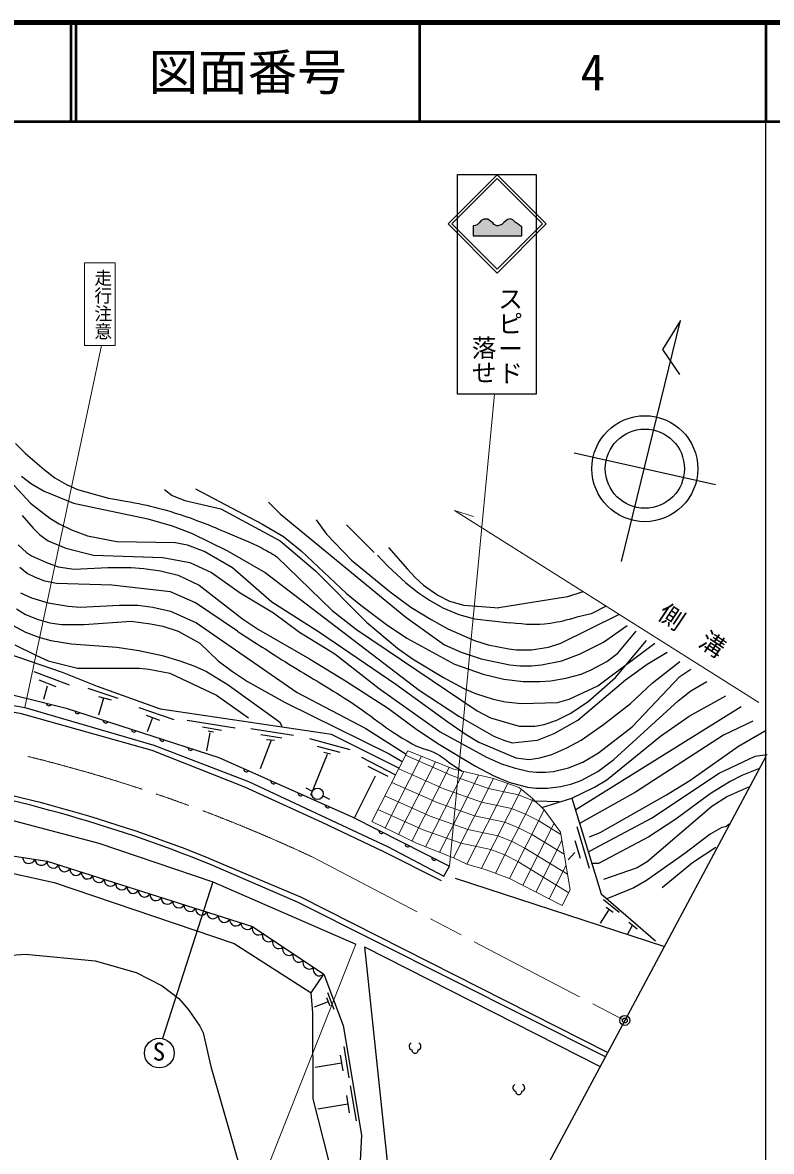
# Model space of a CAD drawing. Units: millimetres, scale not verified. Extents: x 40000 to 680000, y 20000 to 380000.
# Drawn here: x 503868 to 579552, y 266012 to 380000 of the extents above; entities that cross this region are included whole.
import ezdxf
from ezdxf.enums import TextEntityAlignment as Align

# ---------------------------------------------------------------- set-up
doc = ezdxf.new("R2010")
doc.units = ezdxf.units.MM
doc.header["$LTSCALE"] = 1000
doc.header["$PDMODE"] = 32
doc.header["$PDSIZE"] = 500
doc.linetypes.add('CHAIN', pattern=[18.5, 12, -1.5, 3.5, -1.5])
for name, color, linetype, lineweight in [('M-BGD', 7, 'Continuous', 25), ('M-BMK', 2, 'CHAIN', 13), ('M-BMK-SRVR', 3, 'Continuous', 25), ('M-STR-HTXT', 7, 'Continuous', 13), ('M-STR-STRC', 7, 'Continuous', 25), ('M-TTL', 2, 'Continuous', 140), ('M-TTL-BAND', 7, 'Continuous', 25), ('M-TTL-LINE', 7, 'Continuous', 50)]:
    doc.layers.add(name, color=color, linetype=linetype, lineweight=lineweight)
doc.layers.add('M-OTRS', color=6, linetype='Continuous')
doc.layers.add('M-TTL-TXT', color=7, linetype='Continuous')
doc.styles.add('@ＭＳ ゴシック', font='')
doc.styles.add('@ＭＳ 明朝', font='')
doc.styles.add('ＭＳ ゴシック', font='')
doc.styles.get('@ＭＳ ゴシック').set_extended_font_data('@MS Gothic')
doc.styles.get('@ＭＳ 明朝').set_extended_font_data('@MS Mincho')
doc.styles.get('ＭＳ ゴシック').set_extended_font_data('MS Gothic')

msp = doc.modelspace()

# ---------------------------------------------------------------- hatches: boundary and pattern name
at = {"layer": 'M-STR-STRC'}
msp.add_hatch(color=256, dxfattribs=at).paths.add_polyline_path([(554333, 358471), (554333, 359367), (554132, 359508), (553961, 359629), (553638, 359851), (553407, 360072), (553145, 360173), (552893, 360113), (552520, 359821), (552298, 359619), (551885, 359488), (551785, 359488), (551533, 359609), (551402, 359770), (551160, 359942), (550888, 360163), (550495, 360143), (550203, 360012), (550002, 359780), (549810, 359579), (549599, 359508), (549418, 359488), (549418, 358471)])

# ---------------------------------------------------------------- linework, layer by layer
at = {"layer": 'M-BGD'}
for p, q in [((564408, 325579), (570356, 349932)), ((570356, 349932), (568553, 346996)), ((568553, 346996), (570258, 344467)), ((503158, 337496), (504174, 336480)), ((499602, 336903), (504682, 331484)), ((504174, 336480), (506037, 334871)), ((559631, 336567), (573882, 333346)), ((503751, 334194), (504767, 333432)), ((506037, 334871), (507137, 334024)), ((507137, 334024), (508323, 333347)), ((504767, 333432), (506037, 332670)), ((508323, 333347), (509423, 332839)), ((521361, 332924), (528050, 329368)), ((506037, 332670), (509000, 331484)), ((509423, 332839), (512556, 331992)), ((518229, 332839), (518991, 332246)), ((518991, 332246), (520261, 331738)), ((520261, 331738), (523901, 330892)), ((504682, 331484), (506629, 329960)), ((509000, 331484), (516535, 329876)), ((523901, 330892), (529913, 327674)), ((528727, 331569), (529913, 330384)), ((503835, 330214), (504936, 328944)), ((506629, 329960), (507561, 329368)), ((516535, 329876), (518991, 329198)), ((529913, 330384), (542613, 319970)), ((533553, 329791), (534569, 328352)), ((504936, 328944), (505613, 328267)), ((507561, 329368), (508831, 328775)), ((508831, 328775), (510439, 328182)), ((518991, 329198), (520938, 328436)), ((520938, 328436), (524579, 326658)), ((528050, 329368), (530251, 328098)), ((534569, 328352), (537109, 325727)), ((536601, 329283), (539395, 326489)), ((503412, 327251), (504259, 326489)), ((505613, 328267), (506460, 327674)), ((506460, 327674), (508238, 326912)), ((510439, 328182), (513403, 327590)), ((513403, 327590), (519329, 327505)), ((519329, 327505), (520515, 327251)), ((520515, 327251), (522293, 326574)), ((529913, 327674), (533469, 324626)), ((530251, 328098), (532029, 326658)), ((504259, 326489), (504767, 326150)), ((504767, 326150), (506291, 325473)), ((508238, 326912), (511032, 326235)), ((511032, 326235), (518059, 325981)), ((522293, 326574), (525087, 324965)), ((524579, 326658), (528389, 324457)), ((529574, 326066), (535162, 320647)), ((532029, 326658), (536601, 322340)), ((539734, 326235), (540750, 325134)), ((540835, 326997), (542782, 324796)), ((504343, 324372), (503581, 324965)), ((506291, 325473), (507476, 325050)), ((507476, 325050), (509085, 324796)), ((509085, 324796), (512471, 324965)), ((512471, 324965), (514842, 324965)), ((514842, 324965), (516112, 324880)), ((516112, 324880), (517805, 324626)), ((518059, 325981), (520769, 325473)), ((520769, 325473), (522970, 324457)), ((525087, 324965), (529066, 321494)), ((537109, 325727), (541004, 322510)), ((540750, 325134), (542613, 323441)), ((505190, 323949), (504343, 324372)), ((506121, 323610), (505190, 323949)), ((517805, 324626), (519583, 324203)), ((519583, 324203), (521700, 323187)), ((522970, 324457), (525849, 322425)), ((528389, 324457), (543967, 312604)), ((533469, 324626), (538633, 319462)), ((542782, 324796), (543544, 323949)), ((543544, 323949), (544391, 323187)), ((507307, 323356), (506121, 323610)), ((512895, 323187), (507307, 323356)), ((518821, 322510), (512895, 323187)), ((521700, 323187), (526103, 319800)), ((542613, 323441), (543883, 322425)), ((544391, 323187), (545830, 322171)), ((503666, 322425), (504767, 321917)), ((504767, 321917), (506460, 321409)), ((521361, 321409), (518821, 322510)), ((525849, 322425), (529235, 320393)), ((529066, 321494), (533892, 318446)), ((536601, 322340), (538041, 321155)), ((541004, 322510), (543121, 320986)), ((543883, 322425), (544983, 321663)), ((544983, 321663), (546338, 320901)), ((545830, 322171), (547015, 321578)), ((547015, 321578), (548455, 321155)), ((558953, 322002), (552011, 320901)), ((560477, 322510), (558953, 322002)), ((503243, 320816), (504174, 320224)), ((506460, 321409), (508492, 321070)), ((508492, 321070), (509677, 320986)), ((509677, 320986), (513657, 321155)), ((513657, 321155), (515519, 321155)), ((515519, 321155), (517043, 320986)), ((517043, 320986), (518821, 320562)), ((518821, 320562), (521446, 319377)), ((525595, 318530), (521361, 321409)), ((529235, 320393), (531860, 318446)), ((535162, 320647), (537617, 318700)), ((538041, 321155), (540665, 319208)), ((543121, 320986), (545153, 319716)), ((546338, 320901), (547947, 320224)), ((548455, 321155), (552011, 320901)), ((561324, 320308), (559885, 319970)), ((562848, 321070), (561324, 320308)), ((507899, 314382), (492829, 319546)), ((501973, 319631), (504174, 318446)), ((504174, 320224), (505444, 319716)), ((505444, 319716), (506629, 319377)), ((506629, 319377), (507815, 319208)), ((507815, 319208), (510101, 319208)), ((510101, 319208), (514842, 319546)), ((514842, 319546), (516789, 319292)), ((516789, 319292), (518059, 319038)), ((521446, 319377), (531606, 312350)), ((526103, 319800), (527711, 318700)), ((538633, 319462), (541766, 316837)), ((540665, 319208), (542697, 317853)), ((542613, 319970), (546507, 317176)), ((545153, 319716), (546846, 318784)), ((547947, 320224), (549555, 319800)), ((549555, 319800), (553111, 319377)), ((558276, 317345), (564118, 320224)), ((504174, 318446), (505529, 317938)), ((518059, 319038), (519583, 318530)), ((519583, 318530), (521785, 317345)), ((527711, 318700), (532876, 315736)), ((531860, 318446), (535416, 316244)), ((533892, 318446), (541597, 313196)), ((537617, 318700), (549809, 310487)), ((546846, 318784), (549555, 317599)), ((562594, 317430), (564965, 319123)), ((564033, 316329), (565896, 318530)), ((503073, 317176), (505275, 316075)), ((505529, 317938), (506714, 317599)), ((506714, 317599), (508831, 317260)), ((508831, 317260), (513403, 316922)), ((513403, 316922), (515604, 316583)), ((521785, 317345), (523647, 315567)), ((542697, 317853), (547523, 315228)), ((546507, 317176), (548201, 316414)), ((549555, 317599), (550910, 317176)), ((550910, 317176), (553027, 316752)), ((555313, 316668), (557006, 316922)), ((557006, 316922), (558276, 317345)), ((560223, 316244), (562594, 317430)), ((562001, 313027), (567759, 317345)), ((563779, 313874), (566912, 317599)), ((505275, 316075), (506460, 315567)), ((515604, 316583), (517975, 316075)), ((517975, 316075), (519753, 315567)), ((535416, 316244), (539903, 312773)), ((541766, 316837), (543290, 315736)), ((548201, 316414), (550233, 315736)), ((553027, 316752), (553789, 316668)), ((553789, 316668), (555313, 316668)), ((558361, 315567), (560223, 316244)), ((562933, 315482), (564033, 316329)), ((566997, 315228), (569029, 316414)), ((506460, 315567), (509423, 314805)), ((509423, 314805), (515689, 314805)), ((515689, 314805), (516620, 314720)), ((516620, 314720), (518737, 314297)), ((519753, 315567), (521192, 315059)), ((521192, 315059), (522462, 314466)), ((523647, 315567), (525087, 314466)), ((532876, 315736), (536517, 313535)), ((543290, 315736), (546423, 313874)), ((547523, 315228), (550402, 314212)), ((550233, 315736), (553111, 315144)), ((553111, 315144), (554127, 315059)), ((554127, 315059), (555313, 315059)), ((555313, 315059), (556329, 315144)), ((556329, 315144), (558361, 315567)), ((560308, 314212), (561324, 314636)), ((561324, 314636), (562933, 315482)), ((564795, 313620), (566997, 315228)), ((567505, 313281), (570299, 315482)), ((570299, 313958), (571399, 314720)), ((505021, 314466), (508577, 313112)), ((505529, 313620), (507222, 312942)), ((511455, 312942), (507899, 314382)), ((518737, 314297), (523478, 312096)), ((522462, 314466), (524663, 313112)), ((525087, 314466), (526611, 313450)), ((536517, 313535), (540835, 310741)), ((546423, 313874), (548455, 312773)), ((550402, 314212), (552519, 313704)), ((552519, 313704), (554466, 313450)), ((556159, 313450), (557260, 313535)), ((557260, 313535), (558784, 313789)), ((558784, 313789), (560308, 314212)), ((559969, 309556), (564795, 313620)), ((560985, 311418), (563779, 313874)), ((565473, 308878), (570299, 313958)), ((506340, 312997), (506001, 311642)), ((510455, 312781), (513503, 311765)), ((517805, 310656), (511455, 312942)), ((524663, 313112), (529828, 309386)), ((526611, 313450), (530421, 311334)), ((531606, 312350), (538549, 308709)), ((539903, 312773), (546084, 308370)), ((541597, 313196), (546846, 309386)), ((543967, 312604), (547947, 309979)), ((548455, 312773), (549640, 312265)), ((554466, 313450), (556159, 313450)), ((559123, 311672), (562001, 313027)), ((565303, 311249), (567505, 313281)), ((570129, 311503), (571399, 312519)), ((571399, 312519), (573008, 313450)), ((511556, 311934), (512826, 311596)), ((512064, 311765), (511556, 310072)), ((523478, 312096), (526695, 309810)), ((530421, 311334), (540919, 306169)), ((549640, 312265), (551418, 311672)), ((551418, 311672), (552688, 311418)), ((552688, 311418), (554297, 311249)), ((554297, 311249), (557937, 311334)), ((557937, 311334), (559123, 311672)), ((559207, 310233), (560985, 311418)), ((562594, 309132), (565303, 311249)), ((563610, 305576), (570129, 311503)), ((571230, 309979), (574955, 312011)), ((515604, 310826), (519160, 309640)), ((516366, 310064), (517721, 309556)), ((535077, 308116), (517805, 310656)), ((540835, 310741), (543713, 308624)), ((549809, 310487), (551164, 309810)), ((557853, 309556), (559207, 310233)), ((576479, 310910), (559800, 300496)), ((516959, 309725), (516451, 308370)), ((520515, 309556), (525341, 308794)), ((529828, 309386), (530082, 308963)), ((546846, 309386), (548709, 308116)), ((547947, 309979), (551503, 307947)), ((551164, 309810), (554043, 308963)), ((554043, 308963), (555651, 308963)), ((555651, 308963), (556583, 309132)), ((556583, 309132), (557853, 309556)), ((557599, 308201), (559969, 309556)), ((560308, 307524), (562594, 309132)), ((568351, 307947), (571230, 309979)), ((577665, 309471), (574701, 308032)), ((522039, 308878), (523986, 308540)), ((522801, 308286), (522449, 306460)), ((522616, 308467), (523161, 308381)), ((526949, 308709), (531267, 308032)), ((527965, 308116), (530082, 307778)), ((541902, 304704), (535077, 308116)), ((538549, 308709), (542629, 306138)), ((543713, 308624), (545999, 307100)), ((546084, 308370), (550741, 305830)), ((548709, 308116), (549979, 307354)), ((551503, 307947), (552519, 307524)), ((555905, 307524), (557599, 308201)), ((562086, 306254), (565473, 308878)), ((562933, 303544), (568351, 307947)), ((574701, 308032), (565811, 302274)), ((576225, 306931), (579019, 308540)), ((528981, 307524), (527881, 304645)), ((528514, 307623), (529320, 307524)), ((532876, 307693), (536940, 306592)), ((533638, 306931), (535924, 306338)), ((545999, 307100), (549640, 304899)), ((549979, 307354), (553704, 305746)), ((552519, 307524), (553365, 307270)), ((553365, 307270), (555905, 307524)), ((557345, 306084), (558869, 306762)), ((558869, 306762), (560308, 307524)), ((571315, 303460), (576225, 306931)), ((534654, 306084), (532961, 301936)), ((534315, 306314), (534993, 306169)), ((538125, 305830), (541566, 304041)), ((540919, 306169), (542247, 305384)), ((550741, 305830), (552265, 305153)), ((553704, 305746), (555059, 305576)), ((555059, 305576), (556159, 305746)), ((556159, 305746), (557345, 306084)), ((560477, 305322), (562086, 306254)), ((562001, 304391), (563610, 305576)), ((574278, 304222), (577919, 305915)), ((577919, 305915), (579104, 306084)), ((538756, 304908), (540788, 303892)), ((546931, 305322), (548302, 304408)), ((549640, 304899), (551418, 303968)), ((552265, 305153), (553535, 304730)), ((553535, 304730), (555059, 304391)), ((555059, 304391), (555821, 304306)), ((556752, 304306), (557514, 304391)), ((557514, 304391), (559038, 304730)), ((559038, 304730), (560477, 305322)), ((560308, 303460), (562001, 304391)), ((578257, 304645), (576564, 303968)), ((539518, 303892), (537402, 299744)), ((551418, 303968), (553027, 303290)), ((553027, 303290), (554889, 302782)), ((555821, 304306), (556752, 304306)), ((559377, 303121), (560308, 303460)), ((561663, 302782), (562933, 303544)), ((567420, 299650), (574278, 304222)), ((568944, 302020), (571315, 303460)), ((575379, 303375), (573347, 302105)), ((576564, 303968), (575379, 303375)), ((532486, 302721), (533149, 302396)), ((554889, 302782), (555736, 302698)), ((555736, 302698), (556921, 302698)), ((556921, 302698), (558276, 302867)), ((558276, 302867), (559377, 303121)), ((559377, 301682), (561663, 302782)), ((565811, 302274), (560223, 299142)), ((573347, 302105), (569875, 299565)), ((577241, 302782), (575125, 301851)), ((534217, 301906), (534874, 301584)), ((555642, 301408), (558107, 301343)), ((556347, 300735), (559377, 301682)), ((559377, 301682), (562340, 292030)), ((562255, 298210), (568944, 302020)), ((575125, 301851), (573516, 300835)), ((573516, 300835), (566997, 295247)), ((559868, 298837), (561138, 294603)), ((561663, 296602), (567420, 299650)), ((569875, 299565), (567166, 297787)), ((574532, 298718), (573347, 298041)), ((574955, 298803), (574532, 298718)), ((575294, 299057), (574955, 298803)), ((561155, 297787), (562255, 298210)), ((567166, 297787), (562086, 295078)), ((573347, 298041), (570807, 296094)), ((559699, 297397), (560207, 295619)), ((561070, 296263), (561663, 296602)), ((573939, 296686), (571569, 295162)), ((559670, 296212), (559007, 295466)), ((566997, 295247), (565981, 294654)), ((570807, 296094), (566912, 293384)), ((562086, 295078), (561493, 295078)), ((565981, 294654), (562594, 293469)), ((571569, 295162), (568521, 292622)), ((523090, 293222), (537533, 286950)), ((568690, 286696), (547608, 293554)), ((566912, 293384), (565642, 292622)), ((562340, 292030), (567843, 287288)), ((565642, 292622), (562933, 291522)), ((562580, 291454), (564159, 290167)), ((562848, 290675), (563566, 290175)), ((563071, 290377), (562229, 289049)), ((565473, 288812), (564965, 287881)), ((565134, 289151), (565981, 288474)), ((538425, 286671), (562242, 274577)), ((538425, 286671), (540863, 263700)), ((500533, 285680), (504174, 285934)), ((504174, 285934), (511201, 285256)), ((511201, 285256), (515350, 284071)), ((515350, 284071), (517975, 282716)), ((517975, 282716), (519668, 281446)), ((534694, 282054), (535327, 280387)), ((519668, 281446), (520684, 280261)), ((534760, 281126), (533344, 280588)), ((534602, 281543), (534919, 280709)), ((520684, 280261), (521785, 278652)), ((521785, 278652), (522123, 277975)), ((522123, 277975), (522885, 274588)), ((536326, 276596), (536849, 273438)), ((536114, 274939), (533430, 274494)), ((535983, 275728), (536245, 274149)), ((522885, 274588), (528727, 254353)), ((536980, 272648), (537569, 269098)), ((536595, 271672), (536889, 269897)), ((536742, 270785), (533725, 270284))]:
    msp.add_line(p, q, dxfattribs=at)
at = {"layer": 'M-BGD', "lineweight": 13}
for p, q in [((539179, 299330), (542795, 306466)), ((544194, 305907), (540526, 298671)), ((542576, 306034), (547155, 304008)), ((547456, 304603), (542795, 306466)), ((545592, 305348), (541874, 298012)), ((541879, 304657), (546457, 302631)), ((546990, 304789), (543221, 297352)), ((548460, 304372), (544605, 296766)), ((547456, 304603), (551472, 303678)), ((541181, 303281), (545759, 301254)), ((549966, 304025), (546008, 296215)), ((547155, 304008), (550955, 302657)), ((551472, 303678), (547411, 295665)), ((551472, 303678), (554061, 302761)), ((546457, 302631), (550257, 301281)), ((552898, 303173), (548769, 295026)), ((554278, 302579), (550235, 294601)), ((550955, 302657), (553993, 302015)), ((554061, 302761), (555394, 301645)), ((540483, 301904), (545061, 299877)), ((545759, 301254), (549559, 299904)), ((550257, 301281), (553295, 300639)), ((555456, 301585), (551666, 294106)), ((553993, 302015), (555391, 301456)), ((555391, 301456), (555818, 301240)), ((555394, 301645), (556589, 300503)), ((539785, 300527), (544364, 298500)), ((545061, 299877), (548861, 298527)), ((549559, 299904), (552597, 299262)), ((556589, 300503), (553079, 293577)), ((553295, 300639), (554693, 300080)), ((554693, 300080), (556031, 299401)), ((556589, 300503), (558238, 298259)), ((543670, 297132), (539179, 299330)), ((552597, 299262), (553995, 298703)), ((553995, 298703), (555333, 298025)), ((557585, 299148), (554413, 292890)), ((556031, 299401), (558278, 298024)), ((544364, 298500), (548164, 297150)), ((548861, 298527), (551899, 297885)), ((551899, 297885), (553298, 297326)), ((555333, 298025), (558616, 296012)), ((558238, 298259), (559219, 292419)), ((547411, 295665), (543670, 297132)), ((548164, 297150), (551202, 296508)), ((551202, 296508), (552600, 295949)), ((553298, 297326), (554636, 296648)), ((554636, 296648), (558954, 294000)), ((558382, 297403), (555746, 292203)), ((548769, 295026), (547411, 295665)), ((552600, 295949), (553938, 295271)), ((553938, 295271), (559069, 292124)), ((550724, 294460), (548769, 295026)), ((553079, 293577), (550724, 294460)), ((558800, 294911), (557079, 291516)), ((558413, 290829), (553079, 293577)), ((559219, 292419), (558413, 290829))]:
    msp.add_line(p, q, dxfattribs=at)
at = {"layer": 'M-BGD'}
for points in [[(437943, 317497), (471629, 315895), (485806, 314967), (499998, 312835), (508292, 310781), (523695, 305778), (537255, 299775), (547032, 294808)], [(465869, 314911), (474801, 314482), (486544, 313570), (493311, 312806), (504089, 310823), (517127, 307024), (526693, 303373), (540821, 296775), (546430, 293800), (547032, 294808)], [(546221, 293325), (540320, 296286), (534158, 299235), (526330, 302781), (516956, 306502), (503774, 310206), (493294, 312115), (486481, 313032), (474539, 313975), (465891, 314397)], [(476035, 302770), (476363, 303036), (484122, 302333), (492679, 301411), (500183, 300147), (511584, 297146), (523090, 293222), (517996, 277416)], [(489115, 297735), (492599, 296713), (500931, 294529), (507049, 293172), (525256, 287011), (533036, 282035), (534307, 283918)], [(492666, 297412), (506358, 295306), (527119, 288736), (534307, 283918)], [(522824, 295563), (531960, 291718), (563006, 276006)], [(562778, 275578), (531663, 291191), (522693, 295035)], [(534307, 283918), (536275, 278737), (538111, 267658), (537453, 254773)], [(537453, 254773), (533254, 271331), (533194, 280040), (533036, 282035)]]:
    msp.add_lwpolyline(points, dxfattribs=at)
for centre, radius in [((566760, 334951), 5351), ((566760, 334951), 4000), ((533675, 302129), 579), ((517691, 275947), 1500)]:
    msp.add_circle(centre, radius, dxfattribs=at)
for centre, radius, start, end in [((506532, 311275), 256, 178.77261, 333.41184), ((509425, 310472), 256, 174.6873, 329.32653), ((512278, 309545), 256, 174.6873, 329.32653), ((515131, 308619), 256, 174.6873, 329.32653), ((517985, 307692), 256, 174.6873, 329.32653), ((520838, 306765), 256, 174.6873, 329.32653), ((526482, 304606), 256, 168.80053, 323.43976), ((471040, 168374), 136789, 67.81392, 81.19518), ((470889, 167003), 138654, 68.00257, 81.20018), ((529225, 303392), 256, 168.80053, 323.43976), ((531968, 302177), 256, 168.80053, 323.43976), ((534711, 300963), 256, 168.80053, 323.43976), ((540127, 298379), 256, 165.74754, 320.38677), ((542802, 297020), 256, 165.74754, 320.38677), ((504513, 295738), 646, 184.34961, 338.15806), ((505758, 295546), 646, 184.34961, 338.15806), ((506969, 295234), 616, 173.28648, 331.59632), ((545476, 295661), 256, 165.74754, 320.38677), ((508123, 294869), 616, 173.28648, 331.59632), ((509276, 294504), 616, 173.28648, 331.59632), ((510430, 294139), 616, 173.28648, 331.59632), ((511583, 293774), 616, 173.28648, 331.59632), ((512736, 293409), 616, 173.28648, 331.59632), ((513890, 293044), 616, 173.28648, 331.59632), ((515043, 292679), 616, 173.28648, 331.59632), ((516197, 292314), 616, 173.28648, 331.59632), ((517350, 291949), 616, 173.28648, 331.59632), ((518503, 291584), 616, 173.28648, 331.59632), ((519657, 291219), 616, 173.28648, 331.59632), ((520810, 290854), 616, 173.28648, 331.59632), ((521964, 290489), 616, 173.28648, 331.59632), ((523117, 290124), 616, 173.28648, 331.59632), ((524270, 289759), 616, 173.28648, 331.59632), ((525424, 289394), 616, 173.28648, 331.59632), ((526577, 289029), 616, 173.28648, 331.59632), ((527706, 288502), 632, 158.22538, 314.10438), ((528733, 287814), 632, 158.22538, 314.10438), ((529760, 287125), 632, 158.22538, 314.10438), ((530786, 286437), 632, 158.22538, 314.10438), ((531813, 285749), 632, 158.22538, 314.10438), ((532840, 285060), 632, 158.22538, 314.10438), ((533867, 284372), 632, 158.22538, 314.10438), ((543292, 276624), 359, 113.44836, 257.2818), ((543533, 276254), 321, 176.52859, 3.47141), ((543774, 276624), 359, 282.7182, 66.55164), ((553778, 272448), 359, 113.44836, 257.2818), ((554260, 272448), 359, 282.7182, 66.55164), ((554019, 272078), 321, 176.52859, 3.47141)]:
    msp.add_arc(centre, radius, start, end, dxfattribs=at)
at = {"layer": 'M-BMK'}
msp.add_line((533130, 295755), (564734, 279234), dxfattribs=at)
msp.add_arc((467584, 155887), 154464, 64.89109, 88.80149, dxfattribs=at)
at = {"layer": 'M-BMK-SRVR'}
for p, q in [((579000, 305891), (564734, 279234)), ((564734, 279234), (537871, 229038))]:
    msp.add_line(p, q, dxfattribs=at)
msp.add_circle((564734, 279234), 500, dxfattribs=at)
msp.add_point((564734, 279234), dxfattribs=at)
at = {"layer": 'M-OTRS'}
msp.add_point((564734, 279234), dxfattribs=at)
at = {"layer": 'M-STR-HTXT'}
for p, q in [((578287, 311359), (547523, 330722)), ((547523, 330722), (549434, 330131)), ((537533, 286950), (521954, 247495))]:
    msp.add_line(p, q, dxfattribs=at)
at = {"layer": 'M-STR-STRC'}
for p, q in [((546869, 359674), (551833, 364638)), ((547251, 359674), (551833, 364256)), ((551833, 364638), (556797, 359674)), ((551833, 364256), (556415, 359674)), ((551833, 354710), (546869, 359674)), ((551833, 355092), (547251, 359674)), ((556415, 359674), (551833, 355092)), ((556797, 359674), (551833, 354710))]:
    msp.add_line(p, q, dxfattribs=at)
at = {"layer": 'M-STR-STRC', "lineweight": 13}
for p, q in [((513218, 355724), (510119, 355724)), ((510119, 355724), (510119, 347396)), ((513218, 347396), (513218, 355724)), ((504089, 310823), (511847, 347396)), ((510119, 347396), (513218, 347396)), ((551551, 342479), (547032, 294808))]:
    msp.add_line(p, q, dxfattribs=at)
at = {"layer": 'M-STR-STRC'}
for points in [[(547811, 364662), (555769, 364662), (555769, 342479), (547811, 342479)], [(549418, 359488), (549418, 358471), (554333, 358471), (554333, 359367), (554132, 359508), (553961, 359629), (553638, 359851), (553407, 360072), (553145, 360173), (552893, 360113), (552520, 359821), (552298, 359619), (551885, 359488), (551785, 359488), (551533, 359609), (551402, 359770), (551160, 359942), (550888, 360163), (550495, 360143), (550203, 360012), (550002, 359780), (549810, 359579), (549599, 359508)]]:
    msp.add_lwpolyline(points, close=True, dxfattribs=at)
for points, knots in [([(512556, 331992), (515971, 331364), (517044, 331225), (519805, 330316), (521700, 329692), (522733, 329251), (524570, 328473), (525948, 327889), (526753, 327626), (528072, 326919), (528667, 326601), (528877, 326492), (529574, 326066)], [0, 0, 0, 0, 1, 1, 1, 2, 2, 2, 3, 3, 3, 4, 4, 4, 4]), ([(559885, 319970), (558683, 319588), (558252, 319489), (557177, 319333), (555605, 319105), (554948, 319216), (553111, 319377)], [0, 0, 0, 0, 1, 1, 1, 2, 2, 2, 2]), ([(525595, 318530), (528108, 316914), (528753, 316501), (530794, 315226), (532973, 313864), (534236, 313171), (536402, 311790), (539119, 310057), (540426, 308747), (543235, 307169), (544272, 306586), (545049, 306643), (546039, 305984), (546400, 305744), (546550, 305652), (546931, 305322)], [0, 0, 0, 0, 1, 1, 1, 2, 2, 2, 3, 3, 3, 4, 4, 4, 5, 5, 5, 5])]:
    msp.add_open_spline(points, degree=3, knots=knots, dxfattribs=at)
at = {"layer": 'M-TTL'}
msp.add_line((680000, 380000), (40000, 380000), dxfattribs=at)
at = {"layer": 'M-TTL-BAND'}
msp.add_line((579000, 20000), (579000, 370000), dxfattribs=at)
at = {"layer": 'M-TTL-LINE'}
for p, q in [((508747, 380000), (508747, 370000)), ((509247, 380000), (509247, 370000)), ((543997, 380000), (543997, 370000)), ((579000, 380000), (579000, 370000)), ((40000, 370000), (680000, 370000))]:
    msp.add_line(p, q, dxfattribs=at)

# ---------------------------------------------------------------- texts
at = {"layer": 'M-BGD', "style": 'ＭＳ ゴシック'}
msp.add_text('S', height=1833, dxfattribs=at).set_placement((517028, 274628), align=Align.BOTTOM_LEFT)
at = {"layer": 'M-STR-HTXT', "style": 'ＭＳ ゴシック'}
msp.add_text('側\u3000溝', height=1833, rotation=326.168, dxfattribs=at).set_placement((567610, 319483), align=Align.BOTTOM_LEFT)
at = {"layer": 'M-STR-STRC'}
for s, height, style, p in [('走行注意', 1320, '@ＭＳ 明朝', (510947, 355138)), ('スピード', 1833, '@ＭＳ ゴシック', (551687, 353370)), ('落せ', 1833, '@ＭＳ ゴシック', (549015, 348420))]:
    msp.add_text(s, height=height, rotation=270, dxfattribs=dict(at, style=style)).set_placement(p, align=Align.BOTTOM_LEFT)
at = {"layer": 'M-TTL-TXT', "style": 'ＭＳ ゴシック'}
for s, p in [('図面番号', (526622, 375000)), ('4', (561497, 375000))]:
    msp.add_text(s, height=3666, dxfattribs=at).set_placement(p, align=Align.MIDDLE_CENTER)

doc.saveas('drawing.dxf')
